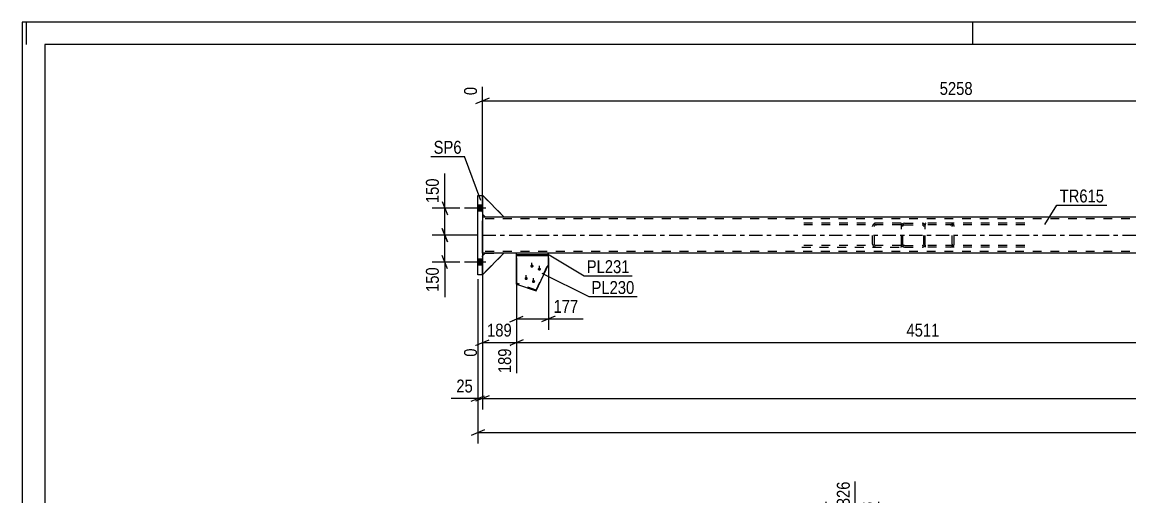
# Model space of a CAD drawing. Header units: millimetres. Extents: x -92 to 749, y -446 to 148.
# Drawn here: x -91.9 to 154, y 42.6 to 148.1 of the extents above; entities that cross this region are included whole.
import ezdxf

# ---------------------------------------------------------------- set-up
doc = ezdxf.new("R2010")
doc.units = ezdxf.units.MM
doc.linetypes.add('DXK_LINE_DOT2', pattern=[3.9198, 1.9599, -1.9599])
doc.linetypes.add('DXK_LINE_DOT3', pattern=[5.9187, 2.979, -0.9799, 0.9799, -0.9799])
doc.styles.add('Arial Narrow', font='ARIALN.TTF', dxfattribs={"height": 0.2})

# ---------------------------------------------------------------- blocks, each defined once
blk = doc.blocks.new('Unknown-122567614-1163')
at = {"color": 5, "linetype": 'Continuous'}
for p, q in [((749.14, 148.12), (-91.86, 148.12)), ((-91.86, 148.12), (-91.86, -445.88)), ((-90.86, 143.12), (-90.86, 148.12)), ((119.14, 143.12), (119.14, 148.12)), ((744.14, 143.12), (-86.86, 143.12)), ((-86.86, 143.12), (-86.86, -440.88))]:
    blk.add_line(p, q, dxfattribs=at)
blk = doc.blocks.new('Bolt-122567614-5622 - 5615')
at = {"linetype": 'Continuous'}
for points in [[(9.29, 107.44), (9.29, 106.12), (10.29, 106.12), (10.29, 107.44)], [(9.29, 107.44), (9.29, 106.12), (10.29, 106.12), (10.29, 107.44)], [(9.29, 95.44), (9.29, 94.12), (10.29, 94.12), (10.29, 95.44)], [(9.29, 95.44), (9.29, 94.12), (10.29, 94.12), (10.29, 95.44)]]:
    blk.add_hatch(color=1, dxfattribs=at).paths.add_polyline_path(points)
at = {"color": 1, "linetype": 'Continuous'}
for p, q in [((11.05, 106.78), (6.29, 106.78)), ((11.05, 106.78), (6.29, 106.78)), ((10.29, 107.44), (9.29, 107.44)), ((10.29, 107.44), (9.29, 107.44)), ((10.29, 106.12), (9.29, 106.12)), ((10.29, 106.12), (9.29, 106.12)), ((11.05, 94.78), (6.29, 94.78)), ((11.05, 94.78), (6.29, 94.78)), ((10.29, 95.44), (9.29, 95.44)), ((10.29, 95.44), (9.29, 95.44)), ((10.29, 94.12), (9.29, 94.12)), ((10.29, 94.12), (9.29, 94.12))]:
    blk.add_line(p, q, dxfattribs=at)
blk = doc.blocks.new('Part-122567614-5713 - 5615')
at = {"color": 7, "linetype": 'DXK_LINE_DOT2'}
for p, q in [((15.09, 104.87), (10.29, 109.67)), ((10.29, 109.67), (10.29, 105.47)), ((10.29, 105.47), (10.89, 104.87)), ((10.89, 104.87), (15.09, 104.87))]:
    blk.add_line(p, q, dxfattribs=at)
blk = doc.blocks.new('Part-122567614-5715 - 5615')
at = {"color": 7, "linetype": 'DXK_LINE_DOT2'}
for p, q in [((15.09, 104.87), (10.29, 109.67)), ((10.29, 109.67), (10.29, 105.47)), ((10.29, 105.47), (10.89, 104.87)), ((10.89, 104.87), (15.09, 104.87))]:
    blk.add_line(p, q, dxfattribs=at)
blk = doc.blocks.new('Part-122567614-5655 - 5615')
at = {"color": 2, "linetype": 'Continuous'}
for p, q in [((9.29, 91.98), (9.29, 109.58)), ((9.29, 109.58), (10.29, 109.58)), ((10.29, 109.58), (10.29, 91.98)), ((10.29, 91.98), (9.29, 91.98))]:
    blk.add_line(p, q, dxfattribs=at)
blk = doc.blocks.new('Part-122567614-5710 - 5615')
at = {"color": 7, "linetype": 'DXK_LINE_DOT2'}
for p, q in [((10.29, 96.18), (10.89, 96.78)), ((15.09, 96.78), (10.29, 91.98)), ((10.29, 91.98), (10.29, 96.18)), ((10.89, 96.78), (15.09, 96.78))]:
    blk.add_line(p, q, dxfattribs=at)
blk = doc.blocks.new('Part-122567614-5711 - 5615')
at = {"color": 2, "linetype": 'Continuous'}
for p, q in [((10.29, 96.18), (10.89, 96.78)), ((15.09, 96.78), (10.29, 91.98)), ((15.09, 96.78), (10.89, 96.78))]:
    blk.add_line(p, q, dxfattribs=at)
at = {"color": 7, "linetype": 'DXK_LINE_DOT2'}
blk.add_line((10.29, 91.98), (10.29, 96.18), dxfattribs=at)
blk = doc.blocks.new('Part-122567614-5712 - 5615')
at = {"color": 7, "linetype": 'DXK_LINE_DOT2'}
for p, q in [((10.29, 96.18), (10.89, 96.78)), ((15.09, 96.78), (10.29, 91.98)), ((10.29, 91.98), (10.29, 96.18)), ((10.89, 96.78), (15.09, 96.78))]:
    blk.add_line(p, q, dxfattribs=at)
blk = doc.blocks.new('Part-122567614-5714 - 5615')
at = {"color": 2, "linetype": 'Continuous'}
for p, q in [((15.09, 104.87), (10.29, 109.67)), ((10.29, 109.67), (10.29, 109.58)), ((10.29, 105.47), (10.89, 104.87)), ((10.89, 104.87), (15.09, 104.87))]:
    blk.add_line(p, q, dxfattribs=at)
at = {"color": 7, "linetype": 'DXK_LINE_DOT2'}
blk.add_line((10.29, 109.58), (10.29, 105.47), dxfattribs=at)
blk = doc.blocks.new('Part-122567614-5731 - 5615')
at = {"color": 2, "linetype": 'Continuous'}
for p, q in [((220.63, 104.78), (10.29, 104.78)), ((10.29, 97.58), (10.29, 103.98)), ((10.89, 96.78), (10.29, 96.78)), ((17.86, 96.78), (15.09, 96.78)), ((198.29, 96.78), (24.95, 96.78))]:
    blk.add_line(p, q, dxfattribs=at)
at = {"color": 7, "linetype": 'DXK_LINE_DOT2'}
for p, q in [((10.29, 104.78), (10.29, 103.98)), ((10.29, 104.78), (10.29, 104.54)), ((581.27, 104.38), (10.29, 104.38)), ((10.29, 96.78), (10.29, 97.58)), ((581.27, 97.18), (10.29, 97.18)), ((15.09, 96.78), (10.89, 96.78)), ((24.95, 96.78), (17.86, 96.78))]:
    blk.add_line(p, q, dxfattribs=at)
at = {"color": 7, "linetype": 'DXK_LINE_DOT3'}
blk.add_line((10.29, 100.78), (581.27, 100.78), dxfattribs=at)
blk = doc.blocks.new('Part-122567614-5732 - 5615')
at = {"color": 7, "linetype": 'DXK_LINE_DOT2'}
for p, q in [((103.18, 103.42), (81.22, 103.42)), ((97.76, 103.42), (97.43, 103.37)), ((103.32, 103.4), (103.18, 103.42)), ((103.32, 98.16), (103.32, 103.4)), ((103.18, 103.1), (81.22, 103.1)), ((96.96, 103.02), (96.9, 102.78)), ((96.9, 98.78), (96.9, 102.78)), ((97.33, 102.78), (97.36, 102.9)), ((97.33, 98.78), (97.33, 102.78)), ((97.6, 103.07), (97.76, 103.1)), ((103.18, 103.1), (103.32, 103.08)), ((103.18, 98.46), (81.22, 98.46)), ((96.9, 98.78), (96.96, 98.53)), ((97.36, 98.65), (97.33, 98.78)), ((97.76, 98.46), (97.6, 98.48)), ((103.18, 98.46), (103.32, 98.48)), ((81.22, 98.14), (103.18, 98.14)), ((97.43, 98.19), (97.76, 98.14)), ((103.18, 98.14), (103.32, 98.16))]:
    blk.add_line(p, q, dxfattribs=at)
for centre, radius, start, end in [((97.63, 102.6), 0.792, 104.8339, 148.022), ((97.7, 102.69), 0.396, 104.8339, 148.022), ((97.63, 98.95), 0.792, 211.978, 255.1661), ((97.7, 98.86), 0.396, 211.978, 255.1661)]:
    blk.add_arc(centre, radius, start, end, dxfattribs=at)
blk = doc.blocks.new('Part-122567614-5734 - 5615')
at = {"color": 7, "linetype": 'DXK_LINE_DOT2'}
for p, q in [((108.73, 103.42), (108.6, 103.4)), ((108.6, 98.16), (108.6, 103.4)), ((130.69, 103.42), (108.73, 103.42)), ((114.49, 103.37), (114.15, 103.42)), ((108.73, 103.1), (108.6, 103.08)), ((130.69, 103.1), (108.73, 103.1)), ((114.15, 103.1), (114.32, 103.07)), ((114.56, 102.9), (114.59, 102.78)), ((114.59, 98.78), (114.59, 102.78)), ((115.02, 102.78), (114.96, 103.02)), ((115.02, 98.78), (115.02, 102.78)), ((108.6, 98.48), (108.73, 98.46)), ((130.69, 98.46), (108.73, 98.46)), ((114.32, 98.48), (114.15, 98.46)), ((114.59, 98.78), (114.56, 98.65)), ((114.96, 98.53), (115.02, 98.78)), ((108.73, 98.14), (108.6, 98.16)), ((130.69, 98.14), (108.73, 98.14)), ((114.15, 98.14), (114.49, 98.19))]:
    blk.add_line(p, q, dxfattribs=at)
for centre, radius, start, end in [((114.28, 102.6), 0.792, 31.978, 75.1661), ((114.22, 102.69), 0.396, 31.978, 75.1661), ((114.22, 98.86), 0.396, 284.8339, 328.022), ((114.28, 98.95), 0.792, 284.8339, 328.022)]:
    blk.add_arc(centre, radius, start, end, dxfattribs=at)
blk = doc.blocks.new('Part-122567614-5741 - 5615')
at = {"color": 7, "linetype": 'DXK_LINE_DOT2'}
for p, q in [((103.96, 103.42), (103.71, 103.37)), ((103.96, 103.42), (107.96, 103.42)), ((108.2, 103.37), (107.96, 103.42)), ((103.37, 103.02), (103.32, 102.78)), ((103.32, 98.78), (103.32, 102.78)), ((103.64, 102.78), (103.66, 102.9)), ((103.64, 98.78), (103.64, 102.78)), ((103.84, 103.07), (103.96, 103.1)), ((103.96, 103.1), (107.96, 103.1)), ((107.96, 103.1), (108.08, 103.07)), ((108.25, 102.9), (108.28, 102.78)), ((108.28, 98.78), (108.28, 102.78)), ((108.6, 102.78), (108.55, 103.02)), ((108.6, 98.78), (108.6, 102.78)), ((103.32, 98.78), (103.37, 98.53)), ((103.66, 98.65), (103.64, 98.78)), ((103.96, 98.46), (103.84, 98.48)), ((103.96, 98.46), (107.96, 98.46)), ((108.08, 98.48), (107.96, 98.46)), ((108.28, 98.78), (108.25, 98.65)), ((108.55, 98.53), (108.6, 98.78)), ((103.71, 98.19), (103.96, 98.14)), ((103.96, 98.14), (107.96, 98.14)), ((107.96, 98.14), (108.2, 98.19))]:
    blk.add_line(p, q, dxfattribs=at)
for centre, radius, start, end in [((103.96, 102.78), 0.64, 112.5, 157.5), ((107.96, 102.78), 0.64, 22.5, 67.5), ((103.96, 102.78), 0.32, 112.5, 157.5), ((107.96, 102.78), 0.32, 22.5, 67.5), ((103.96, 98.78), 0.64, 202.5, 247.5), ((103.96, 98.78), 0.32, 202.5, 247.5), ((107.96, 98.78), 0.32, 292.5, 337.5), ((107.96, 98.78), 0.64, 292.5, 337.5)]:
    blk.add_arc(centre, radius, start, end, dxfattribs=at)
blk = doc.blocks.new('Part-122567614-5792 - 5615')
at = {"color": 7, "linetype": 'DXK_LINE_DOT2'}
for p, q in [((17.86, 96.38), (17.86, 96.4)), ((17.86, 96.4), (24.95, 96.4)), ((17.86, 96.38), (17.86, 96.4)), ((24.95, 96.38), (24.95, 96.4)), ((24.95, 96.38), (24.95, 96.4)), ((22.21, 88.56), (24.95, 94.41)), ((22.21, 88.56), (17.86, 90.09)), ((22.21, 88.4), (22.21, 88.56))]:
    blk.add_line(p, q, dxfattribs=at)
at = {"color": 2, "linetype": 'Continuous'}
for p, q in [((17.86, 89.93), (17.86, 96.38)), ((17.86, 96.23), (24.95, 96.23)), ((24.95, 94.24), (24.95, 96.38)), ((22.21, 88.4), (24.95, 94.24)), ((17.86, 89.93), (22.21, 88.4))]:
    blk.add_line(p, q, dxfattribs=at)
blk = doc.blocks.new('Part-122567614-5793 - 5615')
at = {"color": 2, "linetype": 'Continuous'}
for p, q in [((24.95, 96.78), (17.86, 96.78)), ((17.86, 96.38), (17.86, 96.78)), ((24.95, 96.38), (17.86, 96.38)), ((24.95, 96.38), (24.95, 96.78))]:
    blk.add_line(p, q, dxfattribs=at)
blk = doc.blocks.new('Bolt-122567614-5794 - 5615')
at = {"linetype": 'Continuous'}
for points in [[(21.3, 94.25), (21.37, 94.24), (21.44, 94.22), (21.51, 94.18), (21.56, 94.13), (21.61, 94.08), (21.64, 94.01), (21.65, 93.94), (21.65, 93.87), (21.64, 93.8), (21.61, 93.74), (21.56, 93.68), (21.51, 93.63), (21.44, 93.6), (21.37, 93.58), (21.3, 93.57), (21.22, 93.58), (21.15, 93.6), (21.08, 93.63), (21.03, 93.68), (20.98, 93.74), (20.95, 93.8), (20.94, 93.87), (20.94, 93.94), (20.95, 94.01), (20.98, 94.08), (21.03, 94.13), (21.08, 94.18), (21.15, 94.22), (21.22, 94.24)], [(22.94, 93.56), (23.02, 93.56), (23.09, 93.53), (23.15, 93.5), (23.21, 93.45), (23.25, 93.4), (23.29, 93.33), (23.3, 93.26), (23.3, 93.19), (23.29, 93.12), (23.25, 93.06), (23.21, 93), (23.15, 92.95), (23.09, 92.92), (23.02, 92.9), (22.94, 92.89), (22.87, 92.9), (22.8, 92.92), (22.73, 92.95), (22.68, 93), (22.63, 93.06), (22.6, 93.12), (22.59, 93.19), (22.59, 93.26), (22.6, 93.33), (22.63, 93.4), (22.68, 93.45), (22.73, 93.5), (22.8, 93.53), (22.87, 93.56)], [(20.01, 91.49), (20.08, 91.49), (20.15, 91.47), (20.22, 91.43), (20.27, 91.38), (20.32, 91.33), (20.35, 91.26), (20.36, 91.19), (20.36, 91.12), (20.35, 91.05), (20.32, 90.99), (20.27, 90.93), (20.22, 90.88), (20.15, 90.85), (20.08, 90.83), (20.01, 90.82), (19.93, 90.83), (19.86, 90.85), (19.79, 90.88), (19.74, 90.93), (19.69, 90.99), (19.66, 91.05), (19.65, 91.12), (19.65, 91.19), (19.66, 91.26), (19.69, 91.33), (19.74, 91.38), (19.79, 91.43), (19.86, 91.47), (19.93, 91.49)], [(21.65, 90.81), (21.73, 90.81), (21.8, 90.78), (21.86, 90.75), (21.92, 90.7), (21.96, 90.64), (21.99, 90.58), (22.01, 90.51), (22.01, 90.44), (21.99, 90.37), (21.96, 90.31), (21.92, 90.25), (21.86, 90.2), (21.8, 90.17), (21.73, 90.14), (21.65, 90.14), (21.58, 90.14), (21.51, 90.17), (21.44, 90.2), (21.38, 90.25), (21.34, 90.31), (21.31, 90.37), (21.29, 90.44), (21.29, 90.51), (21.31, 90.58), (21.34, 90.64), (21.38, 90.7), (21.44, 90.75), (21.51, 90.78), (21.58, 90.81)]]:
    blk.add_hatch(color=1, dxfattribs=at).paths.add_polyline_path(points)
at = {"color": 1, "linetype": 'Continuous'}
for p, q in [((21.3, 93.63), (21.3, 94.66)), ((22.94, 92.95), (22.94, 93.98)), ((20.01, 90.88), (20.01, 91.91)), ((21.65, 90.2), (21.65, 91.23))]:
    blk.add_line(p, q, dxfattribs=at)
blk = doc.blocks.new('StraightDimension-122567614-5902 - 5615')
at = {"color": 7, "linetype": 'Continuous'}
for p, q in [((9.29, 90.98), (9.29, 54.5)), ((10.79, 57.5), (7.79, 56.3)), ((9.29, 56.9), (593.17, 56.9))]:
    blk.add_line(p, q, dxfattribs=at)
blk = doc.blocks.new('StraightDimension-122567614-5832 - 5615')
at = {"color": 7, "linetype": 'Continuous'}
for p, q in [((1.37, 102.28), (2.57, 99.28)), ((9.29, 100.78), (-0.88, 100.78)), ((1.97, 94.78), (1.97, 100.78)), ((2.57, 93.28), (1.37, 96.28)), ((5.29, 94.78), (-0.88, 94.78))]:
    blk.add_line(p, q, dxfattribs=at)
at = {"color": 0}
blk.add_wipeout([(1.22, 94.25), (-2.98, 94.25), (-2.98, 87.57), (1.22, 87.57)], dxfattribs=at)
at = {"color": 7, "linetype": 'Continuous'}
blk.add_line((1.97, 94.78), (1.97, 87.04), dxfattribs=at)
blk.add_line((1.97, 94.78), (1.97, 87.04), dxfattribs=at)
at = {"color": 3, "style": 'Arial Narrow'}
blk.add_text('150', height=2.863, rotation=90.0002, dxfattribs=at).set_placement((0.62, 88.17))
blk = doc.blocks.new('StraightDimension-122567614-17740 - 5615')
at = {"color": 7, "linetype": 'Continuous'}
for p, q in [((10.29, 95.78), (10.29, 73.77)), ((17.86, 95.78), (17.86, 70.12)), ((8.79, 76.3), (11.79, 77.5)), ((10.29, 76.9), (17.86, 76.9)), ((19.36, 77.5), (16.36, 76.3))]:
    blk.add_line(p, q, dxfattribs=at)
at = {"color": 0}
blk.add_wipeout([(17.42, 77.65), (17.42, 81.85), (10.73, 81.85), (10.73, 77.65)], dxfattribs=at)
at = {"color": 0, "linetype": 'Continuous'}
for points in [[(9.69, 76.2), (5.49, 76.2), (5.49, 73.17), (9.69, 73.17)], [(17.26, 76.2), (13.06, 76.2), (13.06, 69.52), (17.26, 69.52)]]:
    blk.add_wipeout(points, dxfattribs=at)
at = {"color": 3, "style": 'Arial Narrow'}
blk.add_text('189', height=2.863, dxfattribs=at).set_placement((11.33, 78.25))
at = {"color": 3, "linetype": 'Continuous', "style": 'Arial Narrow'}
for s, height, p in [('0', 2.86, (9.09, 73.77)), ('189', 2.863, (16.66, 70.12))]:
    blk.add_text(s, height=height, rotation=90.0002, dxfattribs=at).set_placement(p)
blk = doc.blocks.new('StraightDimension-122567614-5837 - 5615')
at = {"color": 7, "linetype": 'Continuous'}
for p, q in [((1.37, 108.28), (2.57, 105.28)), ((5.29, 106.78), (-0.88, 106.78)), ((1.97, 100.78), (1.97, 106.78)), ((2.57, 99.28), (1.37, 102.28)), ((9.29, 100.78), (-0.88, 100.78))]:
    blk.add_line(p, q, dxfattribs=at)
at = {"color": 0}
blk.add_wipeout([(1.22, 113.99), (-2.98, 113.99), (-2.98, 107.3), (1.22, 107.3)], dxfattribs=at)
at = {"color": 7, "linetype": 'Continuous'}
blk.add_line((1.97, 106.78), (1.97, 114.51), dxfattribs=at)
blk.add_line((1.97, 106.78), (1.97, 114.51), dxfattribs=at)
at = {"color": 3, "style": 'Arial Narrow'}
blk.add_text('150', height=2.863, rotation=90.0002, dxfattribs=at).set_placement((0.62, 107.9))
blk = doc.blocks.new('StraightDimension-122567614-5843 - 5615')
at = {"color": 7, "linetype": 'Continuous'}
for p, q in [((9.29, 90.98), (9.29, 62.08)), ((10.29, 90.98), (10.29, 62.08)), ((7.79, 63.88), (10.79, 65.08)), ((11.79, 65.08), (8.79, 63.88)), ((9.29, 64.48), (10.29, 64.48))]:
    blk.add_line(p, q, dxfattribs=at)
at = {"color": 0}
blk.add_wipeout([(8.77, 65.23), (8.77, 69.43), (3.91, 69.43), (3.91, 65.23)], dxfattribs=at)
at = {"color": 7, "linetype": 'Continuous'}
blk.add_line((9.29, 64.48), (3.39, 64.48), dxfattribs=at)
blk.add_line((9.29, 64.48), (3.39, 64.48), dxfattribs=at)
at = {"color": 3, "style": 'Arial Narrow'}
blk.add_text('25', height=2.863, dxfattribs=at).set_placement((4.51, 65.83))
blk = doc.blocks.new('StraightDimension-122567614-5860 - 5615')
at = {"color": 7, "linetype": 'Continuous'}
for p, q in [((10.29, 90.98), (10.29, 62.08)), ((11.79, 65.08), (8.79, 63.88)), ((10.29, 64.48), (592.17, 64.48))]:
    blk.add_line(p, q, dxfattribs=at)
blk = doc.blocks.new('StraightDimension-122567614-5933 - 5615')
at = {"color": 7, "linetype": 'Continuous'}
for p, q in [((220.63, 116.89), (220.63, 139.21)), ((10.29, 105.87), (10.29, 133.72)), ((11.79, 131.2), (8.79, 130)), ((10.29, 130.6), (220.63, 130.6)), ((219.13, 130), (222.13, 131.2))]:
    blk.add_line(p, q, dxfattribs=at)
at = {"color": 0, "linetype": 'Continuous'}
for points in [[(220.03, 139.81), (215.83, 139.81), (215.83, 131.3), (220.03, 131.3)], [(9.69, 134.32), (5.49, 134.32), (5.49, 131.3), (9.69, 131.3)]]:
    blk.add_wipeout(points, dxfattribs=at)
at = {"color": 0}
blk.add_wipeout([(119.71, 131.35), (119.71, 135.55), (111.2, 135.55), (111.2, 131.35)], dxfattribs=at)
at = {"color": 3, "linetype": 'Continuous', "style": 'Arial Narrow'}
for s, height, p in [('5258', 2.863, (219.43, 131.9)), ('0', 2.86, (9.09, 131.9))]:
    blk.add_text(s, height=height, rotation=90.0002, dxfattribs=at).set_placement(p)
at = {"color": 3, "style": 'Arial Narrow'}
blk.add_text('5258', height=2.863, dxfattribs=at).set_placement((111.8, 131.95))
blk = doc.blocks.new('StraightDimension-122567614-17739 - 5615')
at = {"color": 7, "linetype": 'Continuous'}
for p, q in [((17.86, 95.78), (17.86, 70.12)), ((198.29, 95.58), (198.29, 68.29)), ((19.36, 77.5), (16.36, 76.3)), ((17.86, 76.9), (198.29, 76.9)), ((196.79, 76.3), (199.79, 77.5))]:
    blk.add_line(p, q, dxfattribs=at)
at = {"color": 0}
blk.add_wipeout([(112.33, 77.65), (112.33, 81.85), (103.82, 81.85), (103.82, 77.65)], dxfattribs=at)
at = {"color": 0, "linetype": 'Continuous'}
blk.add_wipeout([(197.69, 76.2), (193.49, 76.2), (193.49, 67.69), (197.69, 67.69)], dxfattribs=at)
at = {"color": 3, "style": 'Arial Narrow'}
blk.add_text('4511', height=2.863, dxfattribs=at).set_placement((104.42, 78.25))
at = {"color": 3, "linetype": 'Continuous', "style": 'Arial Narrow'}
blk.add_text('4700', height=2.863, rotation=90.0002, dxfattribs=at).set_placement((197.09, 68.29))
blk = doc.blocks.new('StraightDimension-122567614-17842 - 5615')
at = {"color": 7, "linetype": 'Continuous'}
for p, q in [((17.86, 95.78), (17.86, 79.76)), ((24.95, 95.78), (24.95, 79.76)), ((16.36, 81.56), (19.36, 82.76)), ((17.86, 82.16), (24.95, 82.16)), ((26.45, 82.76), (23.45, 81.56))]:
    blk.add_line(p, q, dxfattribs=at)
at = {"color": 0}
blk.add_wipeout([(32.16, 82.91), (32.16, 87.11), (25.48, 87.11), (25.48, 82.91)], dxfattribs=at)
at = {"color": 7, "linetype": 'Continuous'}
blk.add_line((24.95, 82.16), (32.68, 82.16), dxfattribs=at)
blk.add_line((24.95, 82.16), (32.68, 82.16), dxfattribs=at)
at = {"color": 3, "style": 'Arial Narrow'}
blk.add_text('177', height=2.863, dxfattribs=at).set_placement((26.08, 83.51))
blk = doc.blocks.new('StraightDimension-122567614-7253 - 1912')
at = {"color": 7, "linetype": 'Continuous'}
for p, q in [((93.03, -5), (93.03, 46.04)), ((86.6, -5), (86.6, 41.54)), ((85.1, 32.33), (88.1, 33.53)), ((86.6, 32.93), (93.03, 32.93)), ((94.53, 33.53), (91.53, 32.33))]:
    blk.add_line(p, q, dxfattribs=at)
at = {"color": 0}
blk.add_wipeout([(93.16, 33.68), (93.16, 37.88), (86.47, 37.88), (86.47, 33.68)], dxfattribs=at)
at = {"color": 0, "linetype": 'Continuous'}
blk.add_wipeout([(92.43, 46.64), (88.23, 46.64), (88.23, 38.13), (92.43, 38.13)], dxfattribs=at)
at = {"color": 3, "linetype": 'Continuous', "style": 'Arial Narrow'}
blk.add_text('2326', height=2.863, rotation=90.0002, dxfattribs=at).set_placement((91.83, 38.73))
at = {"color": 3, "style": 'Arial Narrow'}
blk.add_text('161', height=2.863, dxfattribs=at).set_placement((87.07, 34.28))
blk = doc.blocks.new('StraightDimension-122567614-7252 - 1912')
at = {"color": 7, "linetype": 'Continuous'}
for p, q in [((93.03, -5), (93.03, 46.04)), ((98.31, -5), (98.31, 41.54)), ((91.53, 32.33), (94.53, 33.53)), ((93.03, 32.93), (98.31, 32.93)), ((99.81, 33.53), (96.81, 32.33))]:
    blk.add_line(p, q, dxfattribs=at)
at = {"color": 0, "linetype": 'Continuous'}
blk.add_wipeout([(97.71, 42.14), (93.51, 42.14), (93.51, 33.63), (97.71, 33.63)], dxfattribs=at)
at = {"color": 0}
blk.add_wipeout([(99.01, 27.98), (99.01, 32.18), (92.32, 32.18), (92.32, 27.98)], dxfattribs=at)
at = {"color": 3, "linetype": 'Continuous', "style": 'Arial Narrow'}
blk.add_text('2458', height=2.863, rotation=90.0002, dxfattribs=at).set_placement((97.11, 34.23))
at = {"color": 3, "style": 'Arial Narrow'}
blk.add_text('132', height=2.863, dxfattribs=at).set_placement((92.92, 28.58))
blk = doc.blocks.new('Mark-122567614-5651 - 5615')
at = {"color": 0}
blk.add_wipeout([(5.69, 118.88), (5.69, 121.88), (-0.53, 121.88), (-0.53, 118.88)], dxfattribs=at)
blk.add_wipeout([(5.69, 118.88), (5.69, 121.88), (-0.53, 121.88), (-0.53, 118.88)], dxfattribs=at)
at = {"color": 30, "linetype": 'Continuous'}
for p in [(-1.13, 118.28), (9.92, 108.49)]:
    blk.add_line(p, (6.29, 118.28), dxfattribs=at)
at = {"color": 3, "style": 'Arial Narrow'}
blk.add_text('SP6', height=2.863, dxfattribs=at).set_placement((-0.53, 118.88))
blk = doc.blocks.new('Mark-122567614-5727 - 5615')
at = {"color": 0}
blk.add_wipeout([(148.29, 108.06), (148.29, 111.06), (138.42, 111.06), (138.42, 108.06)], dxfattribs=at)
blk.add_wipeout([(148.29, 108.06), (148.29, 111.06), (138.42, 111.06), (138.42, 108.06)], dxfattribs=at)
at = {"color": 30, "linetype": 'Continuous'}
for p, q in [((135.1, 103.16), (137.82, 107.46)), ((137.82, 107.46), (148.89, 107.46))]:
    blk.add_line(p, q, dxfattribs=at)
at = {"color": 3, "style": 'Arial Narrow'}
blk.add_text('TR615', height=2.863, dxfattribs=at).set_placement((138.42, 108.06))
blk = doc.blocks.new('Mark-122567614-17533 - 5615')
at = {"color": 0}
blk.add_wipeout([(44.02, 87.72), (44.02, 90.72), (34.52, 90.72), (34.52, 87.72)], dxfattribs=at)
blk.add_wipeout([(44.02, 87.72), (44.02, 90.72), (34.52, 90.72), (34.52, 87.72)], dxfattribs=at)
at = {"color": 30, "linetype": 'Continuous'}
for p, q in [((23.5, 92.35), (33.92, 87.12)), ((33.92, 87.12), (44.62, 87.12))]:
    blk.add_line(p, q, dxfattribs=at)
at = {"color": 3, "style": 'Arial Narrow'}
blk.add_text('PL230', height=2.863, dxfattribs=at).set_placement((34.52, 87.72))
blk = doc.blocks.new('Mark-122567614-17536 - 5615')
at = {"color": 0}
blk.add_wipeout([(42.97, 92.35), (42.97, 95.35), (33.46, 95.35), (33.46, 92.35)], dxfattribs=at)
blk.add_wipeout([(42.97, 92.35), (42.97, 95.35), (33.46, 95.35), (33.46, 92.35)], dxfattribs=at)
at = {"color": 30, "linetype": 'Continuous'}
for p, q in [((24.75, 96.64), (32.86, 91.75)), ((32.86, 91.75), (43.57, 91.75))]:
    blk.add_line(p, q, dxfattribs=at)
at = {"color": 3, "style": 'Arial Narrow'}
blk.add_text('PL231', height=2.863, dxfattribs=at).set_placement((33.46, 92.35))

msp = doc.modelspace()

# ---------------------------------------------------------------- block references
for name in ['Unknown-122567614-1163', 'Part-122567614-5655 - 5615', 'Part-122567614-5713 - 5615', 'Part-122567614-5715 - 5615', 'Part-122567614-5714 - 5615', 'Bolt-122567614-5622 - 5615', 'Part-122567614-5731 - 5615', 'Part-122567614-5732 - 5615', 'Part-122567614-5741 - 5615', 'Part-122567614-5734 - 5615', 'Part-122567614-5710 - 5615', 'Part-122567614-5711 - 5615', 'Part-122567614-5712 - 5615', 'Part-122567614-5793 - 5615', 'Part-122567614-5792 - 5615', 'Bolt-122567614-5794 - 5615']:
    msp.add_blockref(name, (0, 0))

# ---------------------------------------------------------------- next in the draw order: block references
for name in ['StraightDimension-122567614-5902 - 5615', 'StraightDimension-122567614-7253 - 1912']:
    msp.add_blockref(name, (0, 0))

# ---------------------------------------------------------------- next in the draw order: block references
for name in ['StraightDimension-122567614-5832 - 5615', 'StraightDimension-122567614-7252 - 1912']:
    msp.add_blockref(name, (0, 0))

# ---------------------------------------------------------------- next in the draw order: block references
for name in ['StraightDimension-122567614-5837 - 5615', 'StraightDimension-122567614-17740 - 5615']:
    msp.add_blockref(name, (0, 0))

# ---------------------------------------------------------------- next in the draw order: block references
for name in ['StraightDimension-122567614-5933 - 5615', 'StraightDimension-122567614-5843 - 5615']:
    msp.add_blockref(name, (0, 0))

# ---------------------------------------------------------------- next in the draw order: block references
for name in ['Mark-122567614-5651 - 5615', 'Mark-122567614-5727 - 5615', 'StraightDimension-122567614-5860 - 5615']:
    msp.add_blockref(name, (0, 0))

# ---------------------------------------------------------------- next in the draw order: block references
msp.add_blockref('StraightDimension-122567614-17739 - 5615', (0, 0))

# ---------------------------------------------------------------- next in the draw order: block references
msp.add_blockref('StraightDimension-122567614-17842 - 5615', (0, 0))

# ---------------------------------------------------------------- next in the draw order: block references
msp.add_blockref('Mark-122567614-17533 - 5615', (0, 0))

# ---------------------------------------------------------------- next in the draw order: block references
msp.add_blockref('Mark-122567614-17536 - 5615', (0, 0))

doc.saveas('drawing.dxf')
